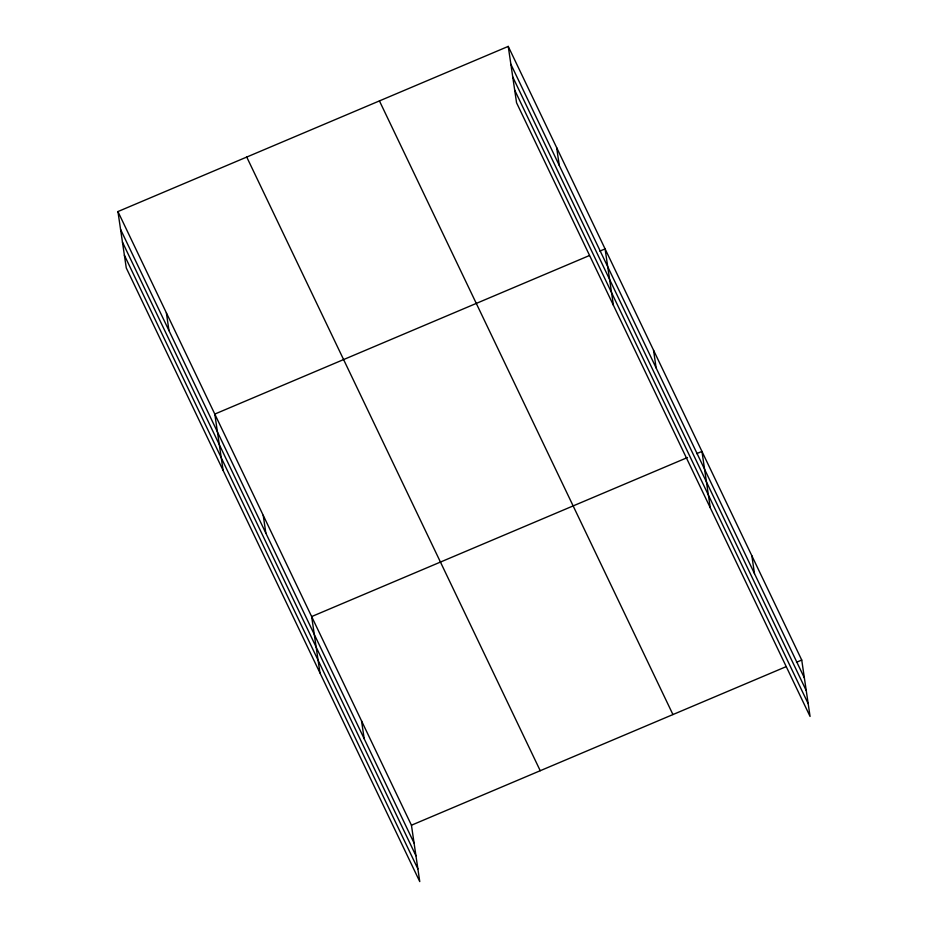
<?xml version="1.0" encoding="UTF-8"?>
<svg xmlns="http://www.w3.org/2000/svg" width="928" height="928" viewBox="0 0 928 928"><rect width="100%" height="100%" fill="white"/><g stroke="black" fill="none" stroke-linecap="round" stroke-linejoin="round"><path stroke-width="1.39" d="M117.937 211.561L411.44 825.224L419.758 881.6L126.266 267.948L117.937 211.561L508.242 46.4L801.734 660.052L810.063 716.439L516.56 102.776L508.242 46.4M589.326 255.583L214.797 414.074L223.114 470.45M599.836 251.128L605.091 248.901L613.42 305.289M687.486 457.527L311.646 616.575L319.974 672.962M696.684 453.641L701.951 451.414L710.268 507.79M411.44 825.224L785.958 666.733M796.479 662.279L801.734 660.052M510.876 64.241L804.367 677.892M512.755 76.954L806.246 690.618M514.68 90.062L808.184 703.714M379.436 100.908L672.939 714.56M246.744 157.064L540.235 770.716M120.57 229.402L414.074 843.065M122.45 242.127L415.953 855.778M124.387 255.223L417.878 868.886M751.842 555.733L754.476 573.574M653.521 350.158L656.154 367.998M556.661 147.656L559.294 165.497M361.537 720.905L364.182 738.734M263.216 515.33L265.86 533.159M166.367 312.817L169 330.658"/></g></svg>
